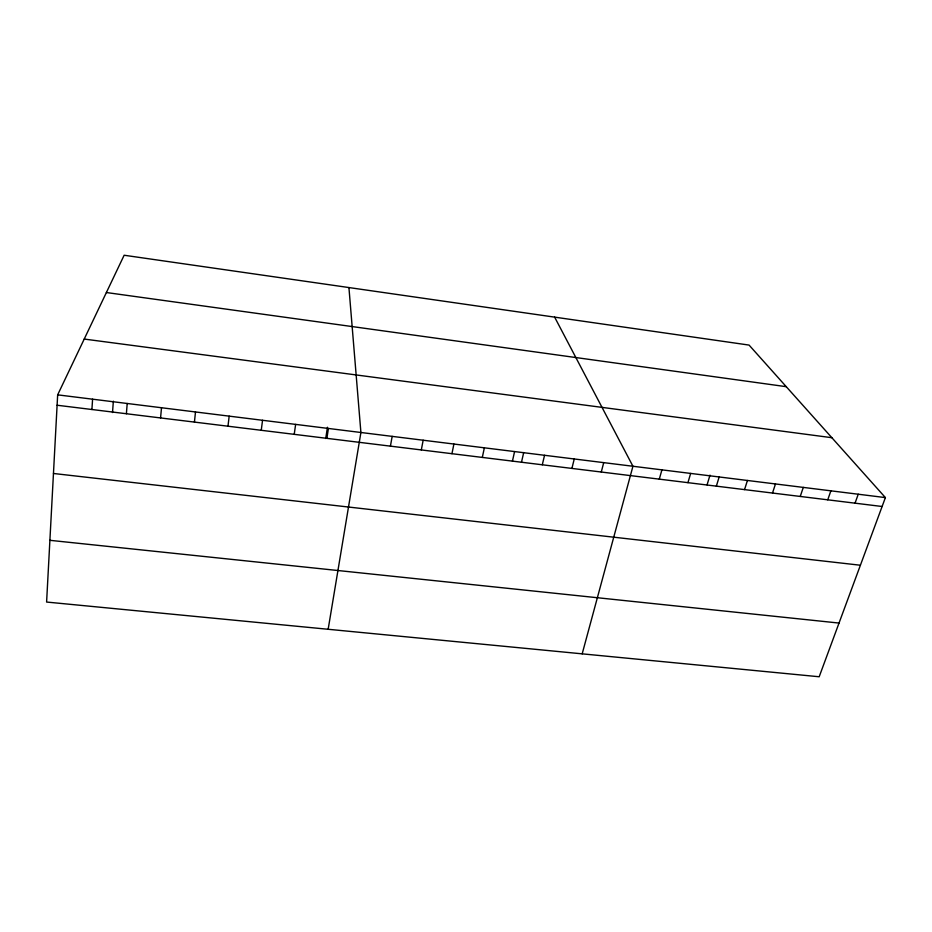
<?xml version="1.0" encoding="UTF-8"?>
<svg xmlns="http://www.w3.org/2000/svg" width="932" height="932" viewBox="0 0 932 932"><rect width="100%" height="100%" fill="white"/><g stroke="black" fill="none" stroke-linecap="round" stroke-linejoin="round"><path stroke-width="1.4" d="M57.656 394.853L46.6 602.049L819.181 676.76L885.4 497.595L749.072 345.085L124.142 255.24L57.656 394.853L885.4 497.595M91.907 409.498L92.594 399.199M112.516 412.538L113.355 401.179M126.391 413.738L127.206 403.486M160.572 417.932L161.504 407.75M194.439 422.091L195.487 411.967M227.99 426.204L229.167 416.15M261.251 430.293L262.544 420.285M294.221 434.335L295.63 424.398M325.722 438.494L327.458 427.252M326.887 438.343L328.413 428.464M328.157 629.275L360.905 432.495L348.929 287.557M390.426 446.148L392.162 436.374M421.311 449.935L423.163 440.219M451.95 453.698L453.896 444.04M482.31 457.426L484.36 447.826M512.437 461.119L514.581 451.566M521.477 462.307L523.702 452.533M542.296 464.788L544.544 455.294M571.91 468.423L574.252 458.975M601.28 472.023L603.715 462.633M582.185 653.845L632.933 466.256L554.633 317.125M659.297 479.141L661.918 469.856M687.944 482.66L690.647 473.421M707.073 484.861L709.998 475.134M716.359 486.155L719.154 476.963M744.552 489.615L747.429 480.469M772.512 493.04L775.471 483.953M800.239 496.453L803.291 487.401M827.744 499.82L830.878 490.826M855.04 503.175L858.244 494.228M49.897 540.315L839.021 623.065M53.462 473.479L860.399 565.235M57.108 405.234L882.115 506.495M84.218 339.062L831.857 437.702M106.376 292.531L786.259 386.687"/></g></svg>
